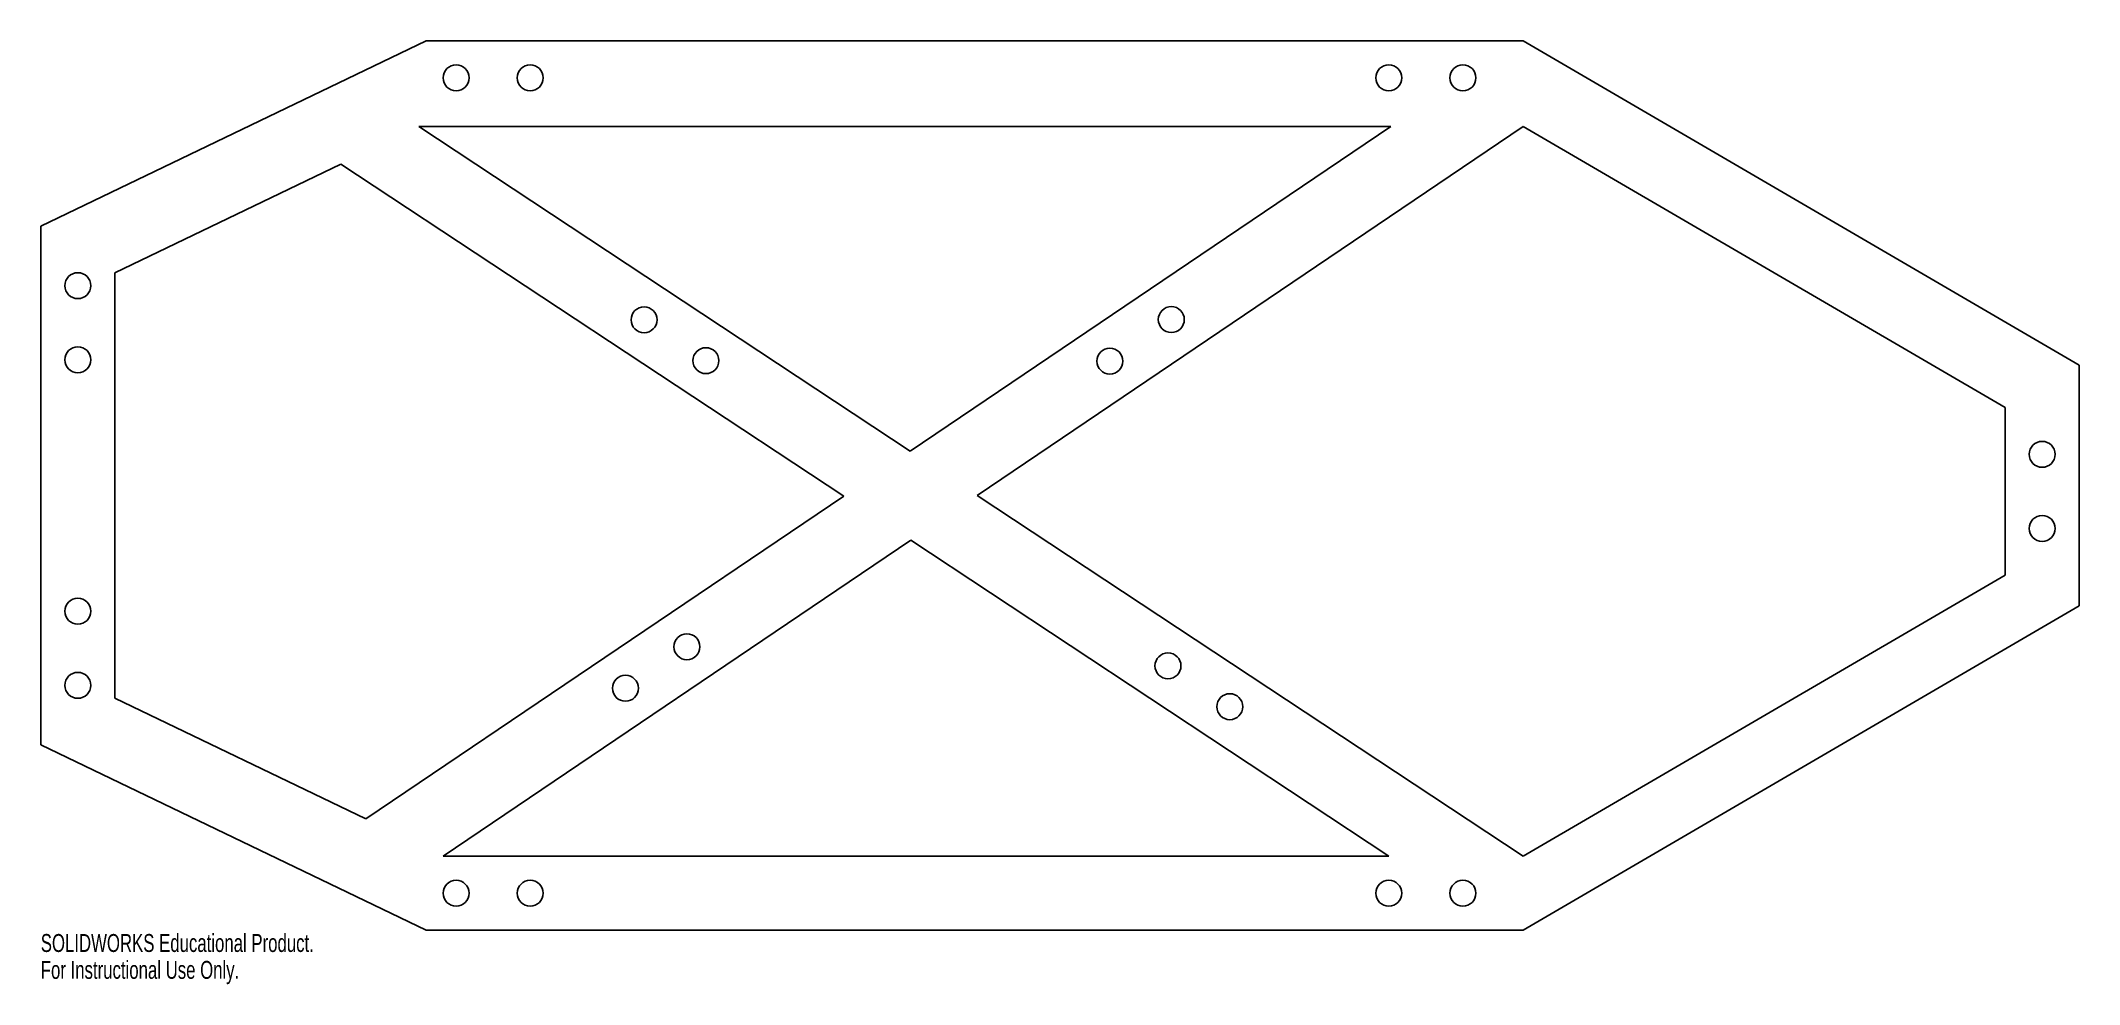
# Model space of a CAD drawing. Header units: millimetres. Extents: x -40 to 15, y -13.5 to 12.
import ezdxf

# ---------------------------------------------------------------- set-up
doc = ezdxf.new("R2010")
doc.units = ezdxf.units.MM
doc.styles.add('SLDTEXTSTYLE0', font='TXT', dxfattribs={"width": 0.7})

msp = doc.modelspace()

# ---------------------------------------------------------------- linework, layer by layer
at = {"color": 7, "linetype": 'Continuous', "lineweight": 25}
for p, q in [((-29.6, 12), (-40, 7)), ((0, 12), (-29.6, 12)), ((0, 12), (15, 3.25)), ((-29.8, 9.685), (-16.541, 0.926)), ((-29.8, 9.685), (-3.573, 9.685)), ((-16.541, 0.926), (-3.573, 9.685)), ((0, 9.685), (-14.734, -0.267)), ((0, 9.685), (13, 2.101)), ((-38, 5.742), (-31.9, 8.675)), ((-31.9, 8.675), (-18.335, -0.286)), ((-40, 7), (-40, -7)), ((-38, -5.742), (-38, 5.742)), ((15, 3.25), (15, -3.25)), ((13, 2.101), (13, -2.417)), ((-31.232, -8.996), (-18.335, -0.286)), ((-14.734, -0.267), (0, -10)), ((-16.528, -1.479), (-29.144, -10)), ((-16.528, -1.479), (-3.629, -10)), ((13, -2.417), (0, -10)), ((15, -3.25), (0, -12)), ((-31.232, -8.996), (-38, -5.742)), ((-40, -7), (-29.6, -12)), ((-3.629, -10), (-29.144, -10)), ((-29.6, -12), (0, -12))]:
    msp.add_line(p, q, dxfattribs=at)
for centre in [(-28.794, 11), (-26.794, 11), (-3.629, 11), (-1.629, 11), (-39, 5.392), (-23.722, 4.471), (-9.497, 4.477), (-39, 3.392), (-22.053, 3.369), (-11.155, 3.357), (14, 0.842), (14, -1.158), (-39, -3.392), (-22.566, -4.35), (-9.587, -4.866), (-39, -5.392), (-24.224, -5.47), (-7.918, -5.968), (-28.794, -11), (-26.794, -11), (-3.629, -11), (-1.629, -11)]:
    msp.add_circle(centre, 0.35, dxfattribs=at)

# ---------------------------------------------------------------- texts
at = {"color": 7, "linetype": 'Continuous', "char_height": 0.48336, "attachment_point": 1, "style": 'SLDTEXTSTYLE0'}
for s, insert in [('SOLIDWORKS Educational Product.', (-40, -12.102)), ('For Instructional Use Only.', (-40, -12.827))]:
    msp.add_mtext(s, dxfattribs=dict(at, insert=insert))

doc.saveas('drawing.dxf')
